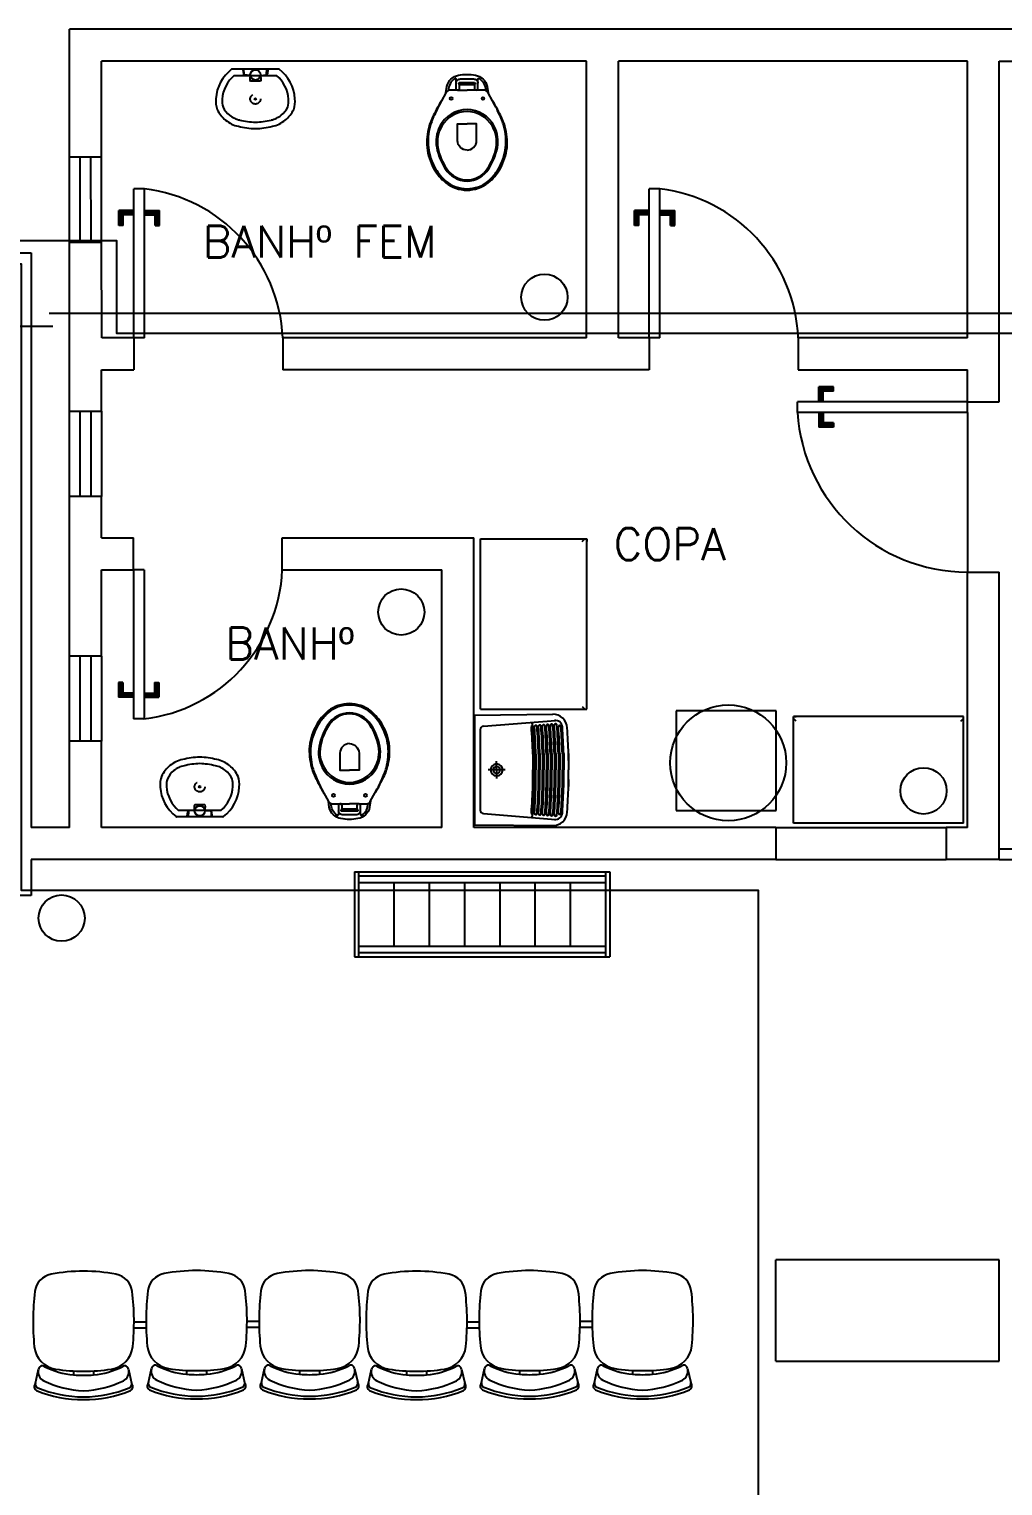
# Model space of a CAD drawing. Extents: x -22 to 17.7, y 1.4 to 35.6.
# Drawn here: x -4.72 to -0.15, y 22.96 to 29.8 of the extents above; entities that cross this region are included whole.
import ezdxf

# ---------------------------------------------------------------- set-up
doc = ezdxf.new("R2010")
doc.units = 0
doc.header["$LTSCALE"] = 0.02
for name, pattern in [('C5', [60, 50, -5, 0, -5]), ('DASHDOT', [1, 0.5, -0.25, 0, -0.25]), ('HIDDEN2', [0.1875, 0.125, -0.0625])]:
    doc.linetypes.add(name, pattern=pattern)
for name, color, linetype in [('AR-CONDICIONADO', 5, 'CONTINUOUS'), ('ARCOND_BASE', 7, 'CONTINUOUS'), ('ARCOND_TEXTO', 7, 'CONTINUOUS')]:
    doc.layers.add(name, color=color, linetype=linetype)
doc.styles.add('COTAS', font='romans.shx', dxfattribs={"width": 0.75})

msp = doc.modelspace()

# ---------------------------------------------------------------- linework, layer by layer
at = {"layer": 'AR-CONDICIONADO', "color": 220}
for p, q in [((5.0117, 28.4672), (-4.6281, 28.4672)), ((-5.1893, 28.4081), (-4.6104, 28.4081))]:
    msp.add_line(p, q, dxfattribs=at)
at = {"layer": 'AR-CONDICIONADO', "color": 30}
for points in [[(-8.8679, 28.9207), (-8.8679, 28.7006), (-4.7593, 28.7006), (-4.7593, 25.759), (-1.2952, 25.759), (-1.2952, 16.5228), (-2.4284, 16.5228)], [(-8.3444, 28.8883), (-8.3444, 28.8101), (-4.3118, 28.8101), (-4.3118, 28.3744), (4.7973, 28.3744), (4.7973, 28.2237)]]:
    msp.add_lwpolyline(points, dxfattribs=at)
at = {"layer": 'ARCOND_BASE'}
for p, q in [((7.3674, 29.8026), (-4.5326, 29.8026)), ((-4.5326, 29.2026), (-4.5326, 29.8026)), ((-2.1026, 29.6526), (-4.3829, 29.6526)), ((-4.3821, 29.2026), (-4.3829, 29.6526)), ((-2.1026, 28.3526), (-2.1026, 29.6526)), ((-1.9526, 28.3526), (-1.9526, 29.6526)), ((-0.3126, 29.6526), (-1.9526, 29.6526)), ((-0.3126, 28.3526), (-0.3126, 29.6526)), ((-0.1626, 29.6526), (1.7074, 29.6526)), ((-0.1626, 28.0526), (-0.1626, 29.6526)), ((-3.7676, 29.6155), (-3.6591, 29.6155)), ((-3.7583, 29.5855), (-3.56, 29.5855)), ((-3.6591, 29.6155), (-3.5506, 29.6155)), ((-3.6356, 29.558), (-3.6826, 29.558)), ((-4.5326, 29.2026), (-4.3821, 29.2026)), ((-4.5326, 28.8026), (-4.5326, 29.2026)), ((-4.4826, 28.8026), (-4.4826, 29.2026)), ((-4.4317, 28.8025), (-4.4321, 29.2025)), ((-4.3817, 28.8026), (-4.3821, 29.2026)), ((-4.2304, 28.3526), (-4.2304, 29.0526)), ((-4.1804, 29.0526), (-4.2304, 29.0526)), ((-4.1804, 28.3526), (-4.1804, 29.0526)), ((-1.8075, 28.3526), (-1.8075, 29.0526)), ((-1.7575, 29.0526), (-1.8075, 29.0526)), ((-1.7575, 28.3526), (-1.7575, 29.0526)), ((-4.2304, 28.951), (-4.3004, 28.951)), ((-4.3004, 28.881), (-4.3004, 28.951)), ((-4.1804, 28.951), (-4.1104, 28.951)), ((-4.1104, 28.881), (-4.1104, 28.951)), ((-1.8075, 28.951), (-1.8775, 28.951)), ((-1.8775, 28.881), (-1.8775, 28.951)), ((-1.7575, 28.951), (-1.6875, 28.951)), ((-1.6875, 28.881), (-1.6875, 28.951)), ((-4.2804, 28.881), (-4.3004, 28.881)), ((-4.2804, 28.881), (-4.2804, 28.931)), ((-4.2304, 28.931), (-4.2804, 28.931)), ((-4.1804, 28.931), (-4.1304, 28.931)), ((-4.1304, 28.881), (-4.1304, 28.931)), ((-4.1304, 28.881), (-4.1104, 28.881)), ((-1.8575, 28.881), (-1.8775, 28.881)), ((-1.8575, 28.881), (-1.8575, 28.931)), ((-1.8075, 28.931), (-1.8575, 28.931)), ((-1.7575, 28.931), (-1.7075, 28.931)), ((-1.7075, 28.881), (-1.7075, 28.931)), ((-1.7075, 28.881), (-1.6875, 28.881)), ((-12.5126, 28.7526), (-4.7126, 28.7526)), ((-4.7126, 28.7526), (-4.7126, 26.0526)), ((-4.5326, 28.0076), (-4.5326, 28.8026)), ((-4.5326, 28.8026), (-4.3817, 28.8026)), ((-4.3804, 28.3526), (-4.3817, 28.8026)), ((-4.2304, 28.3526), (-4.3804, 28.3526)), ((-4.2304, 28.3526), (-4.2304, 28.2026)), ((-4.1804, 28.3526), (-4.2304, 28.3526)), ((-2.1026, 28.3526), (-3.5304, 28.3526)), ((-3.5304, 28.3526), (-3.5304, 28.2026)), ((-1.8026, 28.3526), (-1.9526, 28.3526)), ((-1.8075, 28.3526), (-1.8075, 28.2026)), ((-1.7575, 28.3526), (-1.8075, 28.3526)), ((-0.3126, 28.3526), (-1.1075, 28.3526)), ((-1.1075, 28.3526), (-1.1075, 28.2026)), ((-4.3829, 28.0076), (-4.3829, 28.2026)), ((-4.3829, 28.2026), (-4.2304, 28.2026)), ((-1.8075, 28.2026), (-3.5304, 28.2026)), ((-1.1075, 28.2026), (-0.3126, 28.2026)), ((-0.3126, 28.0526), (-0.3126, 28.2026)), ((-0.9411, 28.1226), (-1.0111, 28.1226)), ((-1.0111, 28.0526), (-1.0111, 28.1226)), ((-0.9411, 28.1026), (-0.9411, 28.1226)), ((-0.9911, 28.0526), (-0.9911, 28.1026)), ((-0.9411, 28.1026), (-0.9911, 28.1026)), ((-4.5326, 28.0076), (-4.3829, 28.0076)), ((-4.5326, 27.6076), (-4.5326, 28.0076)), ((-4.4826, 27.6076), (-4.4826, 28.0076)), ((-4.4329, 28.0076), (-4.4329, 27.6076)), ((-4.3829, 28.0076), (-4.3829, 27.6076)), ((-0.3126, 28.0526), (-1.1111, 28.0526)), ((-1.1111, 28.0026), (-1.1111, 28.0526)), ((-0.3126, 28.0026), (-1.1111, 28.0026)), ((-1.0111, 28.0026), (-1.0111, 27.9326)), ((-0.9911, 28.0026), (-0.9911, 27.9526)), ((-0.3126, 28.0526), (-0.1626, 28.0526)), ((-0.3126, 28.0026), (-0.3126, 28.0526)), ((-0.3126, 28.0026), (-0.3126, 27.2526)), ((-0.9411, 27.9326), (-1.0111, 27.9326)), ((-0.9411, 27.9526), (-0.9911, 27.9526)), ((-0.9411, 27.9526), (-0.9411, 27.9326)), ((-4.3829, 27.6076), (-4.5326, 27.6076)), ((-4.5326, 26.8576), (-4.5326, 27.6076)), ((-4.3829, 27.4126), (-4.3829, 27.6076)), ((-4.3829, 27.4126), (-4.2326, 27.4126)), ((-4.2326, 27.2626), (-4.2326, 27.4126)), ((-3.5326, 27.4126), (-2.6326, 27.4126)), ((-3.5326, 27.2626), (-3.5326, 27.4126)), ((-2.6326, 26.0526), (-2.6326, 27.4126)), ((-2.6008, 26.6082), (-2.6008, 27.4082)), ((-2.6008, 27.4082), (-2.1008, 27.4082)), ((-2.1008, 27.3902), (-2.1008, 27.4082)), ((-2.1008, 27.4082), (-2.1008, 27.3952)), ((-2.1008, 26.6212), (-2.1008, 27.3902)), ((-4.3826, 26.8576), (-4.3826, 27.2626)), ((-4.3826, 27.2626), (-4.2326, 27.2626)), ((-4.2326, 27.2626), (-4.2326, 26.5626)), ((-4.1826, 27.2626), (-4.2326, 27.2626)), ((-4.1826, 27.2626), (-4.1826, 26.5626)), ((-3.5326, 27.2626), (-2.7826, 27.2626)), ((-2.7826, 26.0526), (-2.7826, 27.2626)), ((-0.3126, 27.2526), (-0.1626, 27.2526)), ((-0.3126, 26.0526), (-0.3126, 27.2526)), ((-0.1626, 25.9026), (-0.1626, 27.2526)), ((-4.3826, 26.8576), (-4.5326, 26.8576)), ((-4.5326, 26.4576), (-4.5326, 26.8576)), ((-4.4826, 26.4576), (-4.4826, 26.8576)), ((-4.4326, 26.8576), (-4.4326, 26.4576)), ((-4.3826, 26.8576), (-4.3826, 26.4576)), ((-4.2826, 26.7341), (-4.3026, 26.7341)), ((-4.3026, 26.7341), (-4.3026, 26.6641)), ((-4.2826, 26.7341), (-4.2826, 26.6841)), ((-4.1326, 26.7341), (-4.1326, 26.6841)), ((-4.1326, 26.7341), (-4.1126, 26.7341)), ((-4.1126, 26.7341), (-4.1126, 26.6641)), ((-4.2326, 26.6641), (-4.3026, 26.6641)), ((-4.2326, 26.6841), (-4.2826, 26.6841)), ((-4.1826, 26.6841), (-4.1326, 26.6841)), ((-4.1826, 26.6641), (-4.1126, 26.6641)), ((-2.1008, 26.6082), (-2.1008, 26.6212)), ((-4.1826, 26.5626), (-4.2326, 26.5626)), ((-2.6298, 26.5809), (-2.2616, 26.5843)), ((-2.6298, 26.5809), (-2.6298, 26.3677)), ((-2.6296, 26.5809), (-2.6296, 26.0653)), ((-2.6008, 26.6082), (-2.1008, 26.6082)), ((-2.5872, 26.5279), (-2.2492, 26.5555)), ((-1.2118, 26.6011), (-1.6815, 26.6011)), ((-1.6815, 26.6011), (-1.6815, 26.1319)), ((-1.2118, 26.1319), (-1.2118, 26.6011)), ((-1.1123, 26.5735), (-1.1303, 26.5735)), ((-1.1303, 26.5735), (-1.1173, 26.5735)), ((-1.1303, 26.0735), (-1.1303, 26.5735)), ((-0.3433, 26.5735), (-1.1123, 26.5735)), ((-0.3303, 26.5735), (-0.3433, 26.5735)), ((-0.3303, 26.0735), (-0.3303, 26.5735)), ((-2.6022, 26.5118), (-2.6022, 26.134)), ((-4.3826, 26.4576), (-4.5326, 26.4576)), ((-4.5326, 26.0526), (-4.5326, 26.4576)), ((-4.3826, 26.0526), (-4.3826, 26.4576)), ((-2.3547, 26.3968), (-2.3547, 26.3229)), ((-2.3469, 26.3969), (-2.3469, 26.3229)), ((-2.3404, 26.3971), (-2.3404, 26.3229)), ((-2.3282, 26.3973), (-2.3282, 26.3229)), ((-2.3218, 26.4001), (-2.3218, 26.3229)), ((-2.3096, 26.4001), (-2.3096, 26.3229)), ((-2.3031, 26.4001), (-2.3031, 26.3229)), ((-2.2909, 26.4001), (-2.2909, 26.3229)), ((-2.2844, 26.4001), (-2.2844, 26.3229)), ((-2.2722, 26.4001), (-2.2722, 26.3229)), ((-2.2657, 26.4001), (-2.2657, 26.3229)), ((-2.2535, 26.4001), (-2.2535, 26.3229)), ((-2.247, 26.4001), (-2.247, 26.3229)), ((-2.2348, 26.4001), (-2.2348, 26.3229)), ((-2.2283, 26.4001), (-2.2283, 26.3229)), ((-2.2162, 26.4001), (-2.2162, 26.3229)), ((-2.2096, 26.4001), (-2.2096, 26.3229)), ((-2.1871, 26.4001), (-2.1871, 26.3229)), ((-2.1871, 26.3677), (-2.1871, 26.4001)), ((-2.6298, 26.0649), (-2.6298, 26.2781)), ((-2.3547, 26.249), (-2.3547, 26.3229)), ((-2.3469, 26.2488), (-2.3469, 26.3229)), ((-2.3404, 26.2487), (-2.3404, 26.3229)), ((-2.3282, 26.2485), (-2.3282, 26.3229)), ((-2.3218, 26.2457), (-2.3218, 26.3229)), ((-2.3096, 26.2457), (-2.3096, 26.3229)), ((-2.3031, 26.2457), (-2.3031, 26.3229)), ((-2.2909, 26.2457), (-2.2909, 26.3229)), ((-2.2844, 26.2457), (-2.2844, 26.3229)), ((-2.2722, 26.2457), (-2.2722, 26.3229)), ((-2.2657, 26.2457), (-2.2657, 26.3229)), ((-2.2535, 26.2457), (-2.2535, 26.3229)), ((-2.247, 26.2457), (-2.247, 26.3229)), ((-2.2348, 26.2457), (-2.2348, 26.3229)), ((-2.2283, 26.2457), (-2.2283, 26.3229)), ((-2.2162, 26.2457), (-2.2162, 26.3229)), ((-2.2096, 26.2457), (-2.2096, 26.3229)), ((-2.1871, 26.2457), (-2.1871, 26.3229)), ((-2.1871, 26.2781), (-2.1871, 26.2457)), ((-3.9442, 26.1602), (-3.8972, 26.1602)), ((-3.9207, 26.1027), (-4.0292, 26.1027)), ((-3.8216, 26.1327), (-4.0198, 26.1327)), ((-3.9792, 26.1052), (-3.9772, 26.1257)), ((-3.9737, 26.1272), (-3.9752, 26.1027)), ((-3.9707, 26.1322), (-3.9477, 26.1347)), ((-3.9467, 26.1327), (-3.9697, 26.1302)), ((-3.8122, 26.1027), (-3.9207, 26.1027)), ((-3.8947, 26.1327), (-3.8717, 26.1302)), ((-3.8707, 26.1322), (-3.8937, 26.1347)), ((-3.8677, 26.1272), (-3.8662, 26.1027)), ((-3.8622, 26.1052), (-3.8642, 26.1257)), ((-2.5872, 26.1178), (-2.2492, 26.0903)), ((-1.6815, 26.1319), (-1.2118, 26.1319)), ((-0.3303, 26.0735), (-1.1303, 26.0735)), ((-4.5326, 26.0526), (-4.7126, 26.0526)), ((-2.7826, 26.0526), (-4.3826, 26.0526)), ((-1.2126, 26.0526), (-2.6326, 26.0526)), ((-2.6298, 26.0649), (-2.2616, 26.0615)), ((-1.2126, 26.0526), (-1.2126, 25.9026)), ((-1.2126, 26.0526), (-0.4126, 26.0526)), ((-0.3126, 26.0526), (-0.4126, 26.0526)), ((-0.4126, 26.0526), (-0.4126, 25.9026)), ((-0.1626, 25.9526), (-0.0284, 25.9526)), ((-4.7126, 25.9026), (-4.7126, 25.7326)), ((-1.2126, 25.9026), (-4.7126, 25.9026)), ((-1.2126, 25.9026), (-0.4126, 25.9026)), ((-0.1626, 25.9026), (-0.4126, 25.9026)), ((-0.1626, 25.9026), (-0.0284, 25.9026)), ((-3.1937, 25.8448), (-1.9937, 25.8448)), ((-3.1937, 25.8448), (-3.1937, 25.4448)), ((-3.1737, 25.8448), (-3.1737, 25.4448)), ((-3.1737, 25.8248), (-2.0137, 25.8248)), ((-2.0137, 25.8448), (-2.0137, 25.4448)), ((-1.9937, 25.8448), (-1.9937, 25.4448)), ((-4.7126, 25.7326), (-4.8626, 25.7326)), ((-3.1737, 25.7948), (-2.0137, 25.7948)), ((-3.008, 25.7948), (-3.008, 25.4948)), ((-2.8423, 25.7948), (-2.8423, 25.4948)), ((-2.6766, 25.7948), (-2.6766, 25.4948)), ((-2.5108, 25.7948), (-2.5108, 25.4948)), ((-2.3451, 25.7948), (-2.3451, 25.4948)), ((-2.1794, 25.7948), (-2.1794, 25.4948)), ((-3.1737, 25.4948), (-2.0137, 25.4948)), ((-3.1737, 25.4648), (-2.0137, 25.4648)), ((-3.1937, 25.4448), (-1.9937, 25.4448)), ((-0.1626, 24.0226), (-1.2133, 24.0226)), ((-1.2133, 23.5465), (-1.2133, 24.0226)), ((-0.1626, 23.5465), (-0.1626, 24.0226)), ((-4.1722, 23.7015), (-4.2304, 23.7015)), ((-4.1731, 23.7297), (-4.2295, 23.7297)), ((-3.6411, 23.7044), (-3.6993, 23.7044)), ((-3.642, 23.7326), (-3.6984, 23.7326)), ((-3.6411, 23.7044), (-3.6507, 23.7044)), ((-2.6067, 23.7015), (-2.665, 23.7015)), ((-2.6076, 23.7297), (-2.6641, 23.7297)), ((-2.0756, 23.7044), (-2.1339, 23.7044)), ((-2.0765, 23.7326), (-2.133, 23.7326)), ((-2.0756, 23.7044), (-2.0852, 23.7044)), ((-1.2133, 23.5465), (-0.1626, 23.5465)), ((-4.6931, 23.4423), (-4.6785, 23.5091)), ((-4.5138, 23.4996), (-4.5138, 23.4817)), ((-4.4198, 23.4996), (-4.4198, 23.4817)), ((-4.2552, 23.5091), (-4.2406, 23.4423)), ((-4.162, 23.4453), (-4.1474, 23.5121)), ((-3.9827, 23.5026), (-3.9827, 23.4846)), ((-3.8887, 23.5026), (-3.8887, 23.4846)), ((-3.7241, 23.5121), (-3.7095, 23.4453)), ((-3.6309, 23.4453), (-3.6163, 23.5121)), ((-3.4516, 23.5026), (-3.4516, 23.4846)), ((-3.3576, 23.5026), (-3.3576, 23.4846)), ((-3.193, 23.5121), (-3.1783, 23.4453)), ((-3.1277, 23.4423), (-3.113, 23.5091)), ((-2.9484, 23.4996), (-2.9484, 23.4817)), ((-2.8544, 23.4996), (-2.8544, 23.4817)), ((-2.6898, 23.5091), (-2.6751, 23.4423)), ((-2.5966, 23.4453), (-2.5819, 23.5121)), ((-2.4173, 23.5026), (-2.4173, 23.4846)), ((-2.3233, 23.5026), (-2.3233, 23.4846)), ((-2.1587, 23.5121), (-2.144, 23.4453)), ((-2.0655, 23.4453), (-2.0508, 23.5121)), ((-1.8862, 23.5026), (-1.8862, 23.4846)), ((-1.7922, 23.5026), (-1.7922, 23.4846)), ((-1.6275, 23.5121), (-1.6129, 23.4453))]:
    msp.add_line(p, q, dxfattribs=at)
at = {"layer": 'ARCOND_BASE', "linetype": 'HIDDEN2'}
for p, q in [((-2.1226, 27.3955), (-2.1098, 27.4082)), ((-2.1226, 26.6209), (-2.1098, 26.6082)), ((-1.1176, 26.5518), (-1.1303, 26.5645)), ((-0.343, 26.5518), (-0.3303, 26.5645))]:
    msp.add_line(p, q, dxfattribs=at)
at = {"layer": 'ARCOND_BASE', "linetype": 'C5'}
for p, q in [((-2.525, 26.3229), (-2.525, 26.3634)), ((-2.4845, 26.3229), (-2.5655, 26.3229)), ((-2.525, 26.3229), (-2.525, 26.2824))]:
    msp.add_line(p, q, dxfattribs=at)
at = {"layer": 'ARCOND_BASE'}
for points in [[(-3.7176, 29.613), (-3.7156, 29.5925, 0.358326), (-3.7091, 29.586), (-3.6861, 29.5835, -0.447938), (-3.6836, 29.58, 0.216474), (-3.6826, 29.558)], [(-3.6813, 29.5796, 0.511016), (-3.6851, 29.5855), (-3.7081, 29.588, -0.298443), (-3.7121, 29.591), (-3.7136, 29.6155)], [(-3.6369, 29.5796, -0.511016), (-3.6331, 29.5855), (-3.6101, 29.588, 0.298443), (-3.6061, 29.591), (-3.6046, 29.6155)], [(-3.6006, 29.613), (-3.6026, 29.5925, -0.358326), (-3.6091, 29.586), (-3.6321, 29.5835, 0.447938), (-3.6346, 29.58, -0.216474), (-3.6356, 29.558)], [(-2.7638, 29.5033, 0.047116), (-2.7636, 29.5039), (-2.7592, 29.5331, -0.305161), (-2.7043, 29.5862, -0.049506), (-2.6643, 29.5902, -0.049506), (-2.6243, 29.5862, -0.305161), (-2.5695, 29.5331), (-2.565, 29.5039, 0.047116), (-2.5649, 29.5033)], [(-2.7153, 29.5162), (-2.7153, 29.5487), (-2.7153, 29.5671, 0.5854), (-2.7214, 29.5705, 0.134872), (-2.7443, 29.5462, 0.082359), (-2.752, 29.5148)], [(-2.7153, 29.5487, -0.414214), (-2.6953, 29.5687), (-2.6643, 29.5687), (-2.6333, 29.5687, -0.414214), (-2.6133, 29.5487)], [(-2.6133, 29.5162), (-2.6133, 29.5487), (-2.6133, 29.5671, -0.5854), (-2.6072, 29.5705, -0.134872), (-2.5843, 29.5462, -0.082359), (-2.5766, 29.5148)], [(-2.7093, 29.5162), (-2.7448, 29.5162, 0.269143), (-2.7622, 29.5061), (-2.7638, 29.5033, -0.044891), (-2.764, 29.5029), (-2.7843, 29.4662, 0.036783), (-2.7963, 29.4462, 0.0196), (-2.8173, 29.4062, 0.056836), (-2.8423, 29.3462, 0.089116), (-2.8523, 29.2462, 0.095425), (-2.8198, 29.1462, 0.091656), (-2.7643, 29.0807, 0.16072), (-2.6643, 29.0462, 0.16072), (-2.5643, 29.0807, 0.091656), (-2.5088, 29.1462, 0.095425), (-2.4763, 29.2462, 0.089116), (-2.4863, 29.3462, 0.056836), (-2.5113, 29.4062, 0.0196), (-2.5323, 29.4462, 0.036783), (-2.5443, 29.4662), (-2.5647, 29.5029, -0.044891), (-2.5649, 29.5033), (-2.5665, 29.5061, 0.269143), (-2.5838, 29.5162), (-2.6193, 29.5162)], [(-2.7093, 29.5162, 0.414214), (-2.6993, 29.5262), (-2.6993, 29.5392, 0.226163), (-2.7019, 29.5446, -0.733322), (-2.6993, 29.5512), (-2.6643, 29.5512), (-2.6293, 29.5512, -0.733322), (-2.6267, 29.5446, 0.226163), (-2.6293, 29.5392), (-2.6293, 29.5262, 0.414214), (-2.6193, 29.5162)], [(-2.7843, 29.4662), (-2.7953, 29.4462, 0.0204), (-2.8143, 29.4062, 0.050595), (-2.8378, 29.3462, 0.089432), (-2.8458, 29.2462, 0.098712), (-2.8118, 29.1462, 0.072481), (-2.7643, 29.0892, 0.182574), (-2.6643, 29.0532, 0.182574), (-2.5643, 29.0892, 0.072481), (-2.5168, 29.1462, 0.098712), (-2.4828, 29.2462, 0.089432), (-2.4908, 29.3462, 0.050595), (-2.5143, 29.4062, 0.0204), (-2.5333, 29.4462), (-2.5443, 29.4662)], [(-2.6643, 29.2342, -0.394755), (-2.7093, 29.2782), (-2.7093, 29.3582), (-2.6643, 29.3582)], [(-2.6643, 29.2342, 0.394755), (-2.6193, 29.2782), (-2.6193, 29.3582), (-2.6643, 29.3582)], [(-3.1719, 26.1645), (-3.1364, 26.1645, 0.269143), (-3.1191, 26.1746), (-3.1175, 26.1774, -0.044891), (-3.1173, 26.1779), (-3.0969, 26.2145, 0.036783), (-3.0849, 26.2345, 0.0196), (-3.0639, 26.2745, 0.056836), (-3.0389, 26.3345, 0.089116), (-3.0289, 26.4345, 0.095425), (-3.0614, 26.5345, 0.091656), (-3.1169, 26.6, 0.16072), (-3.2169, 26.6345, 0.16072), (-3.3169, 26.6, 0.091656), (-3.3724, 26.5345, 0.095425), (-3.4049, 26.4345, 0.089116), (-3.3949, 26.3345, 0.056836), (-3.3699, 26.2745, 0.0196), (-3.3489, 26.2345, 0.036783), (-3.3369, 26.2145), (-3.3166, 26.1779, -0.044891), (-3.3164, 26.1774), (-3.3148, 26.1746, 0.269143), (-3.2974, 26.1645), (-3.2619, 26.1645)], [(-3.0969, 26.2145), (-3.0859, 26.2345, 0.0204), (-3.0669, 26.2745, 0.050595), (-3.0434, 26.3345, 0.089432), (-3.0354, 26.4345, 0.098712), (-3.0694, 26.5345, 0.072481), (-3.1169, 26.5915, 0.182574), (-3.2169, 26.6275, 0.182574), (-3.3169, 26.5915, 0.072481), (-3.3644, 26.5345, 0.098712), (-3.3984, 26.4345, 0.089432), (-3.3904, 26.3345, 0.050595), (-3.3669, 26.2745, 0.0204), (-3.3479, 26.2345), (-3.3369, 26.2145)], [(-3.2169, 26.4465, 0.394755), (-3.2619, 26.4025), (-3.2619, 26.3225), (-3.2169, 26.3225)], [(-3.2169, 26.4465, -0.394755), (-3.1719, 26.4025), (-3.1719, 26.3225), (-3.2169, 26.3225)], [(-3.1175, 26.1774, 0.047116), (-3.1176, 26.1768), (-3.1221, 26.1476, -0.305161), (-3.1769, 26.0945, -0.049506), (-3.2169, 26.0905, -0.049506), (-3.2569, 26.0945, -0.305161), (-3.3118, 26.1476), (-3.3162, 26.1768, 0.047116), (-3.3164, 26.1774)], [(-3.2679, 26.1645), (-3.2679, 26.132), (-3.2679, 26.1136, -0.5854), (-3.274, 26.1102, -0.134872), (-3.2969, 26.1345, -0.082359), (-3.3046, 26.1659)], [(-3.1719, 26.1645, 0.414214), (-3.1819, 26.1545), (-3.1819, 26.1415, 0.226163), (-3.1793, 26.1361, -0.733322), (-3.1819, 26.1295), (-3.2169, 26.1295), (-3.2519, 26.1295, -0.733322), (-3.2545, 26.1361, 0.226163), (-3.2519, 26.1415), (-3.2519, 26.1545, 0.414214), (-3.2619, 26.1645)], [(-3.1659, 26.1645), (-3.1659, 26.132), (-3.1659, 26.1136, 0.5854), (-3.1598, 26.1102, 0.134872), (-3.1369, 26.1345, 0.082359), (-3.1292, 26.1659)], [(-3.1659, 26.132, -0.414214), (-3.1859, 26.112), (-3.2169, 26.112), (-3.2479, 26.112, -0.414214), (-3.2679, 26.132)]]:
    msp.add_lwpolyline(points, format="xyb", dxfattribs=at)
for points in [[(-2.7093, 29.5162), (-2.6644, 29.5162)], [(-2.6993, 29.5427), (-2.6643, 29.5427), (-2.6293, 29.5427)], [(-2.6193, 29.5162), (-2.6643, 29.5162)], [(-3.2619, 26.1645), (-3.217, 26.1645)], [(-3.1819, 26.138), (-3.2169, 26.138), (-3.2519, 26.138)], [(-3.1719, 26.1645), (-3.2169, 26.1645)]]:
    msp.add_lwpolyline(points, dxfattribs=at)
for points in [[(-2.5363, 29.3462, 0.278895), (-2.6643, 29.4247, 0.278895), (-2.7923, 29.3462, 0.167831), (-2.8068, 29.2462, 0.098952), (-2.7663, 29.1462, 0.247323), (-2.6643, 29.0892, 0.247323), (-2.5623, 29.1462, 0.098952), (-2.5218, 29.2462, 0.167831)], [(-2.5453, 29.3462, 0.264523), (-2.6643, 29.4162, 0.264523), (-2.7833, 29.3462, 0.185303), (-2.8008, 29.2462, 0.106842), (-2.7593, 29.1462, 0.250606), (-2.6643, 29.0942, 0.250606), (-2.5693, 29.1462, 0.106842), (-2.5278, 29.2462, 0.185303)], [(-3.3449, 26.3345, 0.278895), (-3.2169, 26.256, 0.278895), (-3.0889, 26.3345, 0.167831), (-3.0744, 26.4345, 0.098952), (-3.1149, 26.5345, 0.247323), (-3.2169, 26.5915, 0.247323), (-3.3189, 26.5345, 0.098952), (-3.3594, 26.4345, 0.167831)], [(-3.3359, 26.3345, 0.264523), (-3.2169, 26.2645, 0.264523), (-3.0979, 26.3345, 0.185303), (-3.0804, 26.4345, 0.106842), (-3.1219, 26.5345, 0.250606), (-3.2169, 26.5865, 0.250606), (-3.3119, 26.5345, 0.106842), (-3.3534, 26.4345, 0.185303)]]:
    msp.add_lwpolyline(points, format="xyb", close=True, dxfattribs=at)
for centre, radius in [((-3.6591, 29.5875), 0.024), ((-3.6591, 29.4745), 0.004), ((-2.7393, 29.4772), 0.0065), ((-2.5893, 29.4772), 0.0065), ((-2.3007, 28.5434), 0.1086), ((-2.9732, 27.0648), 0.1086), ((-1.4364, 26.3563), 0.2724), ((-0.5186, 26.2246), 0.1086), ((-3.9207, 26.2437), 0.004), ((-3.2919, 26.2035), 0.0065), ((-3.1419, 26.2035), 0.0065), ((-3.9207, 26.1307), 0.024), ((-4.5697, 25.627), 0.1086)]:
    msp.add_circle(centre, radius, dxfattribs=at)
at = {"layer": 'ARCOND_BASE', "linetype": 'DASHDOT'}
for centre in [(-3.6591, 29.4745), (-3.9207, 26.2437)]:
    msp.add_circle(centre, 0.024, dxfattribs=at)
at = {"layer": 'ARCOND_BASE'}
for centre, radius, start, end in [((-3.6557, 29.4629), 0.1898, 127.25298, 176.19486), ((-3.6557, 29.4629), 0.1598, 129.90924, 176.28917), ((-3.7672, 29.6109), 0.00464, 95.38357, 137.74653), ((-3.6625, 29.4629), 0.1598, 3.71083, 50.09076), ((-3.5511, 29.6109), 0.00464, 42.25347, 84.61643), ((-3.6625, 29.4629), 0.1898, 3.80514, 52.74702), ((-3.7206, 29.4651), 0.1249, 175.2151, 198.47044), ((-3.7111, 29.4858), 0.1415, 205.2222, 231.54183), ((-3.7206, 29.4651), 0.0949, 175.06426, 197.41152), ((-3.7111, 29.4858), 0.1115, 206.14039, 231.78016), ((-3.6071, 29.4858), 0.1115, 308.21984, 333.85961), ((-3.6071, 29.4858), 0.1415, 308.45817, 334.7778), ((-3.5976, 29.4651), 0.0949, 342.58848, 4.93574), ((-3.5976, 29.4651), 0.1249, 341.52956, 4.7849), ((-3.7152, 29.4742), 0.1299, 229.78123, 259.40333), ((-3.7152, 29.4742), 0.0999, 229.51853, 259.90013), ((-3.6488, 29.7074), 0.3421, 255.78192, 268.26099), ((-3.6695, 29.7074), 0.3421, 271.73901, 284.21808), ((-3.603, 29.4742), 0.0999, 280.09987, 310.48147), ((-3.603, 29.4742), 0.1299, 280.59667, 310.21877), ((-3.6488, 29.7074), 0.3721, 255.9406, 268.40125), ((-3.6695, 29.7074), 0.3721, 271.59875, 284.0594), ((-4.268, 28.3194), 0.7384, 2.57372, 83.18409), ((-1.8451, 28.3194), 0.7384, 2.57372, 83.18409), ((-0.3126, 28.0526), 0.8, 183.58332, 270), ((-4.2703, 27.2957), 0.7384, 276.81591, 357.42628), ((-2.261, 26.5163), 0.068, 3.55001, 90.52562), ((-2.2485, 26.5229), 0.0326, 3.61053, 98.09777), ((-2.5859, 26.5118), 0.0162, 94.6512, 180), ((-2.3654, 26.5375), 0.0093, 299.28018, 69.77982), ((-2.3576, 26.5271), 0.00398, 350.82459, 196.63411), ((-7.4013, 26.1974), 5.0505, 2.2622, 3.72935), ((-7.4013, 26.1974), 5.0583, 2.26046, 3.72935), ((-2.3411, 26.5262), 0.00609, 3.71758, 183.71761), ((-7.4013, 26.1974), 5.0648, 2.25901, 3.71758), ((-7.4013, 26.1974), 5.077, 2.2563, 3.71758), ((-2.3224, 26.5276), 0.00609, 3.71996, 183.71999), ((-7.4013, 26.1974), 5.0835, 2.22557, 3.71996), ((-7.4013, 26.1974), 5.0957, 2.22557, 3.71996), ((-2.3038, 26.529), 0.00609, 3.72233, 183.72234), ((-7.4013, 26.1974), 5.1022, 2.22557, 3.72233), ((-7.4013, 26.1974), 5.1143, 2.22557, 3.72233), ((-2.2852, 26.5305), 0.00609, 3.72467, 183.7247), ((-7.4013, 26.1974), 5.1208, 2.22557, 3.72935), ((-7.4013, 26.1974), 5.133, 2.22557, 3.72467), ((-2.2666, 26.5319), 0.00609, 3.727, 183.72701), ((-7.4013, 26.1974), 5.1395, 2.22557, 3.72935), ((-7.4013, 26.1974), 5.1517, 2.22557, 3.727), ((-2.2479, 26.5333), 0.00609, 3.72934, 183.72935), ((-7.4013, 26.1974), 5.1582, 2.22557, 3.72935), ((-7.4013, 26.1974), 5.1704, 2.22557, 3.72935), ((-2.2287, 26.525), 0.00616, 355.41161, 191.81672), ((-7.4013, 26.1974), 5.1769, 2.22557, 3.61416), ((-7.4013, 26.1974), 5.1891, 2.22557, 3.61416), ((-7.4013, 26.1974), 5.1956, 2.22557, 3.61416), ((-7.4013, 26.1974), 5.2181, 2.22557, 3.55002), ((-3.9727, 26.2324), 0.1415, 128.45817, 154.7778), ((-3.9768, 26.244), 0.1299, 100.59667, 130.21877), ((-3.9103, 26.0108), 0.3721, 91.59875, 104.0594), ((-3.9103, 26.0108), 0.3421, 91.73901, 104.21808), ((-3.9311, 26.0108), 0.3721, 75.9406, 88.40125), ((-3.9311, 26.0108), 0.3421, 75.78192, 88.26099), ((-3.8646, 26.244), 0.1299, 49.78123, 79.40333), ((-3.8687, 26.2324), 0.1415, 25.2222, 51.54183), ((-2.525, 26.3229), 0.0283, 0, 180), ((-3.9822, 26.2531), 0.1249, 161.52956, 184.7849), ((-3.9822, 26.2531), 0.0949, 162.58848, 184.93574), ((-3.9727, 26.2324), 0.1115, 128.21984, 153.85961), ((-3.9768, 26.244), 0.0999, 100.09987, 130.48147), ((-3.8646, 26.244), 0.0999, 49.51853, 79.90013), ((-3.8687, 26.2324), 0.1115, 26.14039, 51.78016), ((-3.8592, 26.2531), 0.0949, 355.06426, 17.41152), ((-3.8592, 26.2531), 0.1249, 355.2151, 18.47044), ((-2.525, 26.3229), 0.0283, 180, 0), ((-2.525, 26.3229), 0.0164, 0, 180), ((-2.525, 26.3229), 0.0164, 180, 0), ((-3.9173, 26.2553), 0.1898, 183.80514, 232.74702), ((-3.9173, 26.2553), 0.1598, 183.71083, 230.09076), ((-3.9241, 26.2553), 0.1598, 309.90924, 356.28917), ((-3.9241, 26.2553), 0.1898, 307.25298, 356.19486), ((-7.4013, 26.4484), 5.0505, 356.27065, 357.7378), ((-7.4013, 26.4484), 5.0583, 356.27065, 357.73954), ((-7.4013, 26.4484), 5.0648, 356.28242, 357.74099), ((-7.4013, 26.4484), 5.077, 356.28242, 357.7437), ((-7.4013, 26.4484), 5.0835, 356.28004, 357.77443), ((-7.4013, 26.4484), 5.0957, 356.28004, 357.77443), ((-7.4013, 26.4484), 5.1022, 356.27767, 357.77443), ((-7.4013, 26.4484), 5.1143, 356.27767, 357.77443), ((-7.4013, 26.4484), 5.1208, 356.27065, 357.77443), ((-7.4013, 26.4484), 5.133, 356.27533, 357.77443), ((-7.4013, 26.4484), 5.1395, 356.27065, 357.77443), ((-7.4013, 26.4484), 5.1517, 356.273, 357.77443), ((-7.4013, 26.4484), 5.1582, 356.27065, 357.77443), ((-7.4013, 26.4484), 5.1704, 356.27065, 357.77443), ((-7.4013, 26.4484), 5.1769, 356.38584, 357.77443), ((-7.4013, 26.4484), 5.1891, 356.38584, 357.77443), ((-7.4013, 26.4484), 5.1956, 356.38584, 357.77443), ((-7.4013, 26.4484), 5.2181, 356.44998, 357.77443), ((-3.948, 26.1376), 0.00288, 276.20345, 12.7212), ((-3.9205, 26.1481), 0.0266, 152.96834, 201.82654), ((-3.9469, 26.137), 0.00433, 273.15983, 21.43094), ((-3.8945, 26.137), 0.00433, 158.56906, 266.84017), ((-3.9209, 26.1481), 0.0266, 338.17346, 27.03166), ((-3.8934, 26.1376), 0.00288, 167.2788, 263.79655), ((-4.0288, 26.1073), 0.00464, 222.25347, 264.61643), ((-3.97, 26.125), 0.00724, 95.5722, 174.4278), ((-3.9694, 26.1256), 0.00456, 93.63514, 160.10466), ((-3.872, 26.1256), 0.00456, 19.89534, 86.36486), ((-3.8714, 26.125), 0.00724, 5.5722, 84.4278), ((-3.8126, 26.1073), 0.00464, 275.38357, 317.74653), ((-2.5859, 26.134), 0.0162, 180, 265.3488), ((-2.3654, 26.1082), 0.0093, 290.22018, 60.71982), ((-2.3576, 26.1187), 0.00398, 163.36589, 9.17541), ((-2.3411, 26.1196), 0.00609, 176.28239, 356.28242), ((-2.3224, 26.1181), 0.00609, 176.28001, 356.28004), ((-2.3038, 26.1167), 0.00609, 176.27766, 356.27767), ((-2.2852, 26.1153), 0.00609, 176.2753, 356.27533), ((-2.2666, 26.1139), 0.00609, 176.27299, 356.273), ((-2.261, 26.1295), 0.068, 269.47438, 356.44999), ((-2.2479, 26.1125), 0.00609, 176.27065, 356.27066), ((-2.2485, 26.1229), 0.0326, 261.90223, 356.38947), ((-2.2287, 26.1208), 0.00616, 168.18328, 4.58839), ((-4.6025, 23.8619), 0.094, 100.39346, 173.16442), ((-4.4668, 23.1223), 0.846, 79.60654, 100.39346), ((-4.3312, 23.8619), 0.094, 6.83558, 79.60654), ((-4.0714, 23.8649), 0.094, 100.39346, 173.16442), ((-3.9357, 23.1253), 0.846, 79.60654, 100.39346), ((-3.8001, 23.8649), 0.094, 6.83558, 79.60654), ((-3.5403, 23.8649), 0.094, 100.39346, 173.16442), ((-3.4046, 23.1253), 0.846, 79.60654, 100.39346), ((-3.269, 23.8649), 0.094, 6.83558, 79.60654), ((-3.0371, 23.8619), 0.094, 100.39346, 173.16442), ((-2.9014, 23.1223), 0.846, 79.60654, 100.39346), ((-2.7657, 23.8619), 0.094, 6.83558, 79.60654), ((-2.506, 23.8649), 0.094, 100.39346, 173.16442), ((-2.3703, 23.1253), 0.846, 79.60654, 100.39346), ((-2.2346, 23.8649), 0.094, 6.83558, 79.60654), ((-1.9748, 23.8649), 0.094, 100.39346, 173.16442), ((-1.8392, 23.1253), 0.846, 79.60654, 100.39346), ((-1.7035, 23.8649), 0.094, 6.83558, 79.60654), ((-3.5292, 23.7333), 1.175, 173.16442, 185.80947), ((-5.4045, 23.7333), 1.175, 354.19053, 6.83558), ((-2.9981, 23.7363), 1.175, 173.16442, 185.80947), ((-4.8734, 23.7363), 1.175, 354.19053, 6.83558), ((-2.467, 23.7363), 1.175, 173.16442, 185.80947), ((-4.3423, 23.7363), 1.175, 354.19053, 6.83558), ((-1.9638, 23.7333), 1.175, 173.16442, 185.80947), ((-3.8391, 23.7333), 1.175, 354.19053, 6.83558), ((-1.4326, 23.7363), 1.175, 173.16442, 185.80947), ((-3.3079, 23.7363), 1.175, 354.19053, 6.83558), ((-0.9015, 23.7363), 1.175, 173.16442, 185.80947), ((-2.7768, 23.7363), 1.175, 354.19053, 6.83558), ((-4.5794, 23.6264), 0.1194, 185.80947, 261.08941), ((-4.3543, 23.6264), 0.1194, 278.91059, 354.19053), ((-4.0483, 23.6294), 0.1194, 185.80947, 261.08941), ((-3.8232, 23.6294), 0.1194, 278.91059, 354.19053), ((-3.5172, 23.6294), 0.1194, 185.80947, 261.08941), ((-3.2921, 23.6294), 0.1194, 278.91059, 354.19053), ((-3.014, 23.6264), 0.1194, 185.80947, 261.08941), ((-2.7889, 23.6264), 0.1194, 278.91059, 354.19053), ((-2.4828, 23.6294), 0.1194, 185.80947, 261.08941), ((-2.2578, 23.6294), 0.1194, 278.91059, 354.19053), ((-1.9517, 23.6294), 0.1194, 185.80947, 261.08941), ((-1.7266, 23.6294), 0.1194, 278.91059, 354.19053), ((-4.6332, 23.4963), 0.047, 167.6156, 243.68002), ((-4.6601, 23.505), 0.0188, 62.2648, 167.6156), ((-4.4843, 23.8393), 0.3589, 242.2648, 265.28517), ((-4.4668, 24.3443), 0.846, 261.08941, 278.91059), ((-4.4668, 23.9941), 0.5146, 264.75947, 275.24053), ((-4.4493, 23.8393), 0.3589, 274.71483, 297.7352), ((-4.2736, 23.505), 0.0188, 12.3844, 117.7352), ((-4.3005, 23.4963), 0.047, 296.31998, 12.3844), ((-4.1021, 23.4993), 0.047, 167.6156, 243.68002), ((-4.129, 23.508), 0.0188, 62.2648, 167.6156), ((-3.9532, 23.8423), 0.3589, 242.2648, 265.28517), ((-3.9357, 24.3473), 0.846, 261.08941, 278.91059), ((-3.9357, 23.9971), 0.5146, 264.75947, 275.24053), ((-3.9182, 23.8423), 0.3589, 274.71483, 297.7352), ((-3.7425, 23.508), 0.0188, 12.3844, 117.7352), ((-3.7694, 23.4993), 0.047, 296.31998, 12.3844), ((-3.5709, 23.4993), 0.047, 167.6156, 243.68002), ((-3.5979, 23.508), 0.0188, 62.2648, 167.6156), ((-3.4221, 23.8423), 0.3589, 242.2648, 265.28517), ((-3.4046, 24.3473), 0.846, 261.08941, 278.91059), ((-3.4046, 23.9971), 0.5146, 264.75947, 275.24053), ((-3.3871, 23.8423), 0.3589, 274.71483, 297.7352), ((-3.2113, 23.508), 0.0188, 12.3844, 117.7352), ((-3.2383, 23.4993), 0.047, 296.31998, 12.3844), ((-3.0677, 23.4963), 0.047, 167.6156, 243.68002), ((-3.0947, 23.505), 0.0188, 62.2648, 167.6156), ((-2.9189, 23.8393), 0.3589, 242.2648, 265.28517), ((-2.9014, 24.3443), 0.846, 261.08941, 278.91059), ((-2.9014, 23.9941), 0.5146, 264.75947, 275.24053), ((-2.8839, 23.8393), 0.3589, 274.71483, 297.7352), ((-2.7081, 23.505), 0.0188, 12.3844, 117.7352), ((-2.7351, 23.4963), 0.047, 296.31998, 12.3844), ((-2.5366, 23.4993), 0.047, 167.6156, 243.68002), ((-2.5636, 23.508), 0.0188, 62.2648, 167.6156), ((-2.3878, 23.8423), 0.3589, 242.2648, 265.28517), ((-2.3703, 24.3473), 0.846, 261.08941, 278.91059), ((-2.3703, 23.9971), 0.5146, 264.75947, 275.24053), ((-2.3528, 23.8423), 0.3589, 274.71483, 297.7352), ((-2.177, 23.508), 0.0188, 12.3844, 117.7352), ((-2.204, 23.4993), 0.047, 296.31998, 12.3844), ((-2.0055, 23.4993), 0.047, 167.6156, 243.68002), ((-2.0325, 23.508), 0.0188, 62.2648, 167.6156), ((-1.8567, 23.8423), 0.3589, 242.2648, 265.28517), ((-1.8392, 24.3473), 0.846, 261.08941, 278.91059), ((-1.8392, 23.9971), 0.5146, 264.75947, 275.24053), ((-1.8217, 23.8423), 0.3589, 274.71483, 297.7352), ((-1.6459, 23.508), 0.0188, 12.3844, 117.7352), ((-1.6729, 23.4993), 0.047, 296.31998, 12.3844), ((-4.6777, 23.4264), 0.0212, 137.7985, 240.61517), ((-4.6748, 23.4383), 0.0188, 167.6156, 248.01871), ((-4.469, 23.9508), 0.5855, 248.01871, 270.20705), ((-4.4627, 23.9638), 0.5855, 248.01871, 269.58976), ((-4.4514, 23.8637), 0.4569, 243.68002, 268.06437), ((-4.4823, 23.8637), 0.4569, 271.93563, 296.31998), ((-4.471, 23.9638), 0.5855, 270.41024, 291.98129), ((-4.4647, 23.9508), 0.5855, 269.79295, 291.98129), ((-4.2589, 23.4383), 0.0188, 291.98129, 12.3844), ((-4.256, 23.4264), 0.0212, 299.38483, 42.2015), ((-4.1466, 23.4294), 0.0212, 137.7985, 240.61517), ((-4.1437, 23.4413), 0.0188, 167.6156, 248.01871), ((-3.9379, 23.9538), 0.5855, 248.01871, 270.20705), ((-3.9315, 23.9668), 0.5855, 248.01871, 269.58976), ((-3.9203, 23.8667), 0.4569, 243.68002, 268.06437), ((-3.9512, 23.8667), 0.4569, 271.93563, 296.31998), ((-3.9399, 23.9668), 0.5855, 270.41024, 291.98129), ((-3.9336, 23.9538), 0.5855, 269.79295, 291.98129), ((-3.7278, 23.4413), 0.0188, 291.98129, 12.3844), ((-3.7249, 23.4294), 0.0212, 299.38483, 42.2015), ((-3.6155, 23.4294), 0.0212, 137.7985, 240.61517), ((-3.6125, 23.4413), 0.0188, 167.6156, 248.01871), ((-3.4067, 23.9538), 0.5855, 248.01871, 270.20705), ((-3.4004, 23.9668), 0.5855, 248.01871, 269.58976), ((-3.3892, 23.8667), 0.4569, 243.68002, 268.06437), ((-3.4201, 23.8667), 0.4569, 271.93563, 296.31998), ((-3.4088, 23.9668), 0.5855, 270.41024, 291.98129), ((-3.4025, 23.9538), 0.5855, 269.79295, 291.98129), ((-3.1967, 23.4413), 0.0188, 291.98129, 12.3844), ((-3.1938, 23.4294), 0.0212, 299.38483, 42.2015), ((-3.1123, 23.4264), 0.0212, 137.7985, 240.61517), ((-3.1093, 23.4383), 0.0188, 167.6156, 248.01871), ((-2.9035, 23.9508), 0.5855, 248.01871, 270.20705), ((-2.8972, 23.9638), 0.5855, 248.01871, 269.58976), ((-2.886, 23.8637), 0.4569, 243.68002, 268.06437), ((-2.9168, 23.8637), 0.4569, 271.93563, 296.31998), ((-2.9056, 23.9638), 0.5855, 270.41024, 291.98129), ((-2.8993, 23.9508), 0.5855, 269.79295, 291.98129), ((-2.6935, 23.4383), 0.0188, 291.98129, 12.3844), ((-2.6906, 23.4264), 0.0212, 299.38483, 42.2015), ((-2.5812, 23.4294), 0.0212, 137.7985, 240.61517), ((-2.5782, 23.4413), 0.0188, 167.6156, 248.01871), ((-2.3724, 23.9538), 0.5855, 248.01871, 270.20705), ((-2.3661, 23.9668), 0.5855, 248.01871, 269.58976), ((-2.3549, 23.8667), 0.4569, 243.68002, 268.06437), ((-2.3857, 23.8667), 0.4569, 271.93563, 296.31998), ((-2.3745, 23.9668), 0.5855, 270.41024, 291.98129), ((-2.3682, 23.9538), 0.5855, 269.79295, 291.98129), ((-2.1624, 23.4413), 0.0188, 291.98129, 12.3844), ((-2.1594, 23.4294), 0.0212, 299.38483, 42.2015), ((-2.05, 23.4294), 0.0212, 137.7985, 240.61517), ((-2.0471, 23.4413), 0.0188, 167.6156, 248.01871), ((-1.8413, 23.9538), 0.5855, 248.01871, 270.20705), ((-1.835, 23.9668), 0.5855, 248.01871, 269.58976), ((-1.8237, 23.8667), 0.4569, 243.68002, 268.06437), ((-1.8546, 23.8667), 0.4569, 271.93563, 296.31998), ((-1.8434, 23.9668), 0.5855, 270.41024, 291.98129), ((-1.8371, 23.9538), 0.5855, 269.79295, 291.98129), ((-1.6313, 23.4413), 0.0188, 291.98129, 12.3844), ((-1.6283, 23.4294), 0.0212, 299.38483, 42.2015)]:
    msp.add_arc(centre, radius, start, end, dxfattribs=at)
for points in [[(-4.2304, 28.951), (-4.3004, 28.951), (-4.2304, 28.931), (-4.2804, 28.931)], [(-4.2804, 28.881), (-4.2804, 28.931), (-4.3004, 28.881), (-4.3004, 28.951)], [(-4.1104, 28.951), (-4.1804, 28.951), (-4.1304, 28.931), (-4.1804, 28.931)], [(-4.1104, 28.881), (-4.1104, 28.951), (-4.1304, 28.881), (-4.1304, 28.931)], [(-1.8075, 28.951), (-1.8775, 28.951), (-1.8075, 28.931), (-1.8575, 28.931)], [(-1.8575, 28.881), (-1.8575, 28.931), (-1.8775, 28.881), (-1.8775, 28.951)], [(-1.6875, 28.951), (-1.7575, 28.951), (-1.7075, 28.931), (-1.7575, 28.931)], [(-1.6875, 28.881), (-1.6875, 28.951), (-1.7075, 28.881), (-1.7075, 28.931)], [(-0.9411, 28.1026), (-0.9911, 28.1026), (-0.9411, 28.1226), (-1.0111, 28.1226)], [(-1.0111, 28.0526), (-1.0111, 28.1226), (-0.9911, 28.0526), (-0.9911, 28.1026)], [(-1.0111, 27.9326), (-1.0111, 28.0026), (-0.9911, 27.9526), (-0.9911, 28.0026)], [(-0.9411, 27.9326), (-1.0111, 27.9326), (-0.9411, 27.9526), (-0.9911, 27.9526)], [(-4.2826, 26.7341), (-4.2826, 26.6841), (-4.3026, 26.7341), (-4.3026, 26.6641)], [(-4.1126, 26.7341), (-4.1126, 26.6641), (-4.1326, 26.7341), (-4.1326, 26.6841)], [(-4.2326, 26.6641), (-4.3026, 26.6641), (-4.2326, 26.6841), (-4.2826, 26.6841)], [(-4.1126, 26.6641), (-4.1826, 26.6641), (-4.1326, 26.6841), (-4.1826, 26.6841)]]:
    msp.add_solid(points, dxfattribs=at)

# ---------------------------------------------------------------- texts
at = {"layer": 'ARCOND_TEXTO', "style": 'COTAS'}
for s, p in [('BANHº FEM', (-3.9066, 28.7294)), ('COPA', (-1.9754, 27.3088)), ('BANHº ', (-3.8005, 26.8423))]:
    msp.add_text(s, height=0.15, dxfattribs=at).set_placement(p)

doc.saveas('drawing.dxf')
